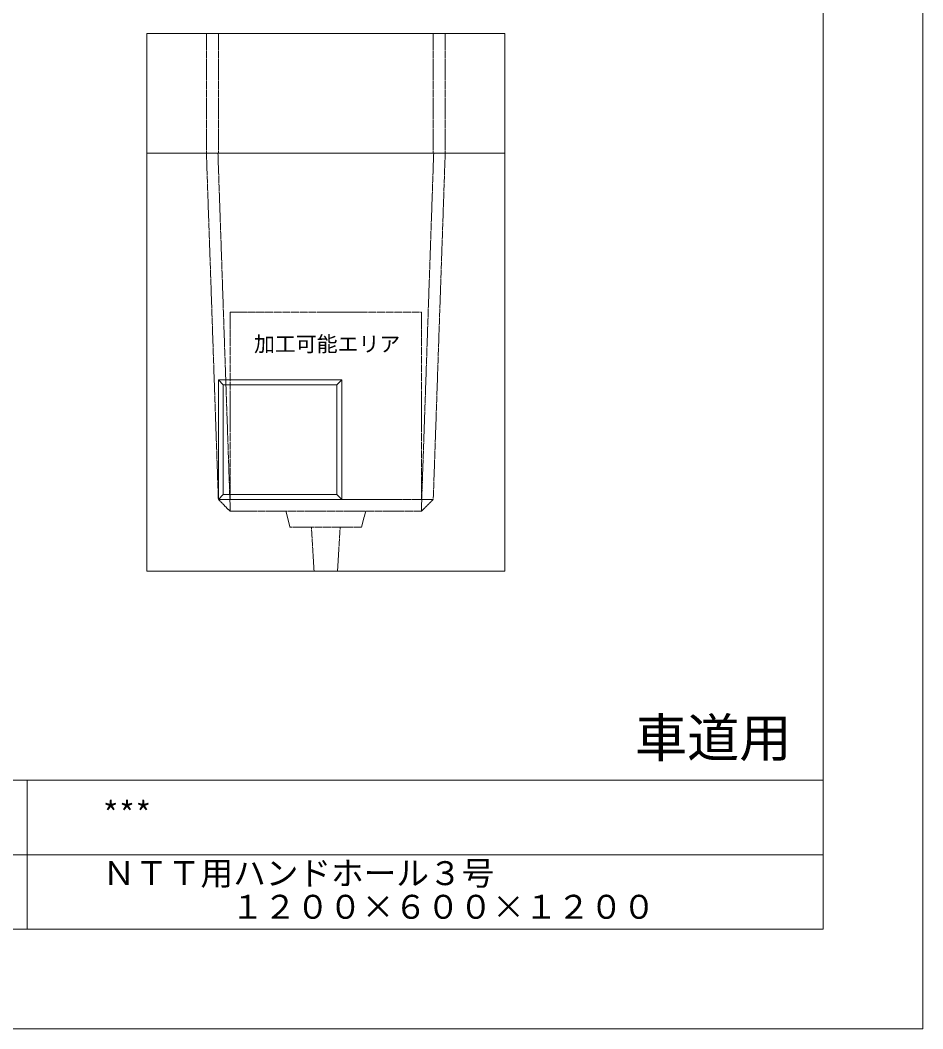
# Model space of a CAD drawing. Units: millimetres, scale not verified. Extents: x -3712 to 3712, y -2625 to 2625.
# Drawn here: x 1445 to 3712, y -2625 to -91 of the extents above; entities that cross this region are included whole.
import ezdxf
from ezdxf.enums import TextEntityAlignment as Align

# ---------------------------------------------------------------- set-up
doc = ezdxf.new("R2010")
doc.units = ezdxf.units.MM
doc.header["$LTSCALE"] = 10
doc.linetypes.add('LONG_DASHED1', pattern=[7, 6, -1])
doc.linetypes.add('LONG_DOUBLE_CHAIN', pattern=[21.8, 18, -1, 0.6, -0.6, 0.6, -1])
for name, color, linetype, lineweight in [('0-0_D-TTL', 7, 'Continuous', 9), ('0-1_Defpoints', 7, 'Continuous', 9), ('0-2_D-TTL-FRAM1', 134, 'Continuous', 9), ('0-3_D-TTL-TXT', 7, 'Continuous', 9), ('0-5_D-STR-STR5', 1, 'LONG_DOUBLE_CHAIN', 9), ('0-8_D-STR', 7, 'LONG_DASHED1', 9)]:
    doc.layers.add(name, color=color, linetype=linetype, lineweight=lineweight)
doc.styles.add('ＭＳ ゴシック', font='')
doc.styles.get('ＭＳ ゴシック').set_extended_font_data('MS Gothic')

# ---------------------------------------------------------------- blocks, each defined once
blk = doc.blocks.new('A$C4DE05FD1')
at = {"layer": '0-0_D-TTL', "color": 134}
for p in [(57400, 38000), (2000, 2000)]:
    blk.add_line(p, (57400, 2000), dxfattribs=at)
at = {"layer": '0-1_Defpoints', "color": 134}
for p in [(59400, 42000), (0, 0)]:
    blk.add_line(p, (59400, 0), dxfattribs=at)
at = {"layer": '0-2_D-TTL-FRAM1'}
for p, q in [((19400, 5000), (57400, 5000)), ((41400, 5000), (41400, 2000)), ((32400, 3500), (57400, 3500))]:
    blk.add_line(p, q, dxfattribs=at)
blk = doc.blocks.new('A$C5A9F5D8D')
at = {"layer": '0-8_D-STR', "linetype": 'Continuous'}
for p, q in [((-4500, 0), (4500, 0)), ((-4500, 0), (-4500, -3000)), ((4500, 0), (4500, -3000)), ((-4500, -3000), (4500, -3000))]:
    blk.add_line(p, q, dxfattribs=at)
at = {"layer": '0-8_D-STR'}
for p, q in [((-3000, 0), (-3000, -3000)), ((-2700, 0), (-2700, -3000)), ((2700, 0), (2700, -3000)), ((3000, 0), (3000, -3000))]:
    blk.add_line(p, q, dxfattribs=at)
blk = doc.blocks.new('A$C3F8D5074')
at = {"layer": '0-5_D-STR-STR5'}
for points in [[(2400, -4000), (-2400, -4000), (-2400, -8700)], [(2400, -4000), (2400, -8700), (-2400, -8700)]]:
    blk.add_lwpolyline(points, dxfattribs=at)
at = {"layer": '0-8_D-STR', "linetype": 'Continuous'}
for p, q in [((-4500, 0), (4500, 0)), ((4500, 0), (4500, -10500)), ((-400, -5700), (2700, -5700)), ((-400, -5700), (-400, -8700)), ((-280, -5820), (-400, -5700)), ((-280, -5820), (2580, -5820)), ((-280, -5820), (-280, -8580)), ((2700, -5700), (2580, -5820)), ((2580, -5820), (2580, -8580)), ((2700, -5700), (2700, -8700)), ((-280, -8580), (-400, -8700)), ((-280, -8580), (2580, -8580)), ((2700, -8700), (2580, -8580)), ((-400, -8700), (2700, -8700))]:
    blk.add_line(p, q, dxfattribs=at)
at = {"layer": '0-8_D-STR'}
for p, q in [((-2710.3, 0), (-2400, -9000)), ((2710.3, 0), (2400, -9000)), ((3000, 0), (2700, -8700)), ((-2400, -9000), (-2700, -8700)), ((2400, -9000), (2700, -8700)), ((-2400, -9000), (2400, -9000)), ((-900, -9400), (-1000, -9000)), ((900, -9400), (1000, -9000)), ((-900, -9400), (900, -9400)), ((-360, -9400), (-294.1, -10500)), ((360, -9400), (294.1, -10500))]:
    blk.add_line(p, q, dxfattribs=at)
at = {"layer": '0-8_D-STR', "linetype": 'Continuous'}
blk.add_lwpolyline([(-4500, 0), (-4500, -10500), (4500, -10500)], dxfattribs=at)
at = {"layer": '0-8_D-STR'}
blk.add_lwpolyline([(-3000, 0), (-2700, -8700), (2700, -8700)], dxfattribs=at)

msp = doc.modelspace()

# ---------------------------------------------------------------- block references
at = {"layer": '0-0_D-TTL', "xscale": 0.125, "yscale": 0.125}
msp.add_blockref('A$C4DE05FD1', (-3712.5, -2625), dxfattribs=at)
at = {"layer": '0-8_D-STR', "yscale": 0.1}
for name, p, xscale in [('A$C5A9F5D8D', (2212.5, -125), 0.1), ('A$C3F8D5074', (2212.5, -425), -0.1)]:
    msp.add_blockref(name, p, dxfattribs=dict(at, xscale=xscale))

# ---------------------------------------------------------------- texts
at = {"layer": '0-3_D-TTL-TXT', "style": 'ＭＳ ゴシック'}
for s, height, p in [('車道用', 96.21, (2988.92, -1970.62)), ('***', 60.12, (1651.65, -2132.75)), ('ＮＴＴ用ハンドホール３号', 60.12, (1651.65, -2282.1)), ('１２００×６００×１２００', 60.12, (1974.65, -2366.55))]:
    msp.add_text(s, height=height, dxfattribs=at).set_placement(p, align=Align.BOTTOM_LEFT)
at = {"layer": '0-5_D-STR-STR5', "style": 'ＭＳ ゴシック'}
msp.add_text('加工可能エリア', height=38.49, dxfattribs=at).set_placement((2032.15, -935.48), align=Align.BOTTOM_LEFT)

doc.saveas('drawing.dxf')
